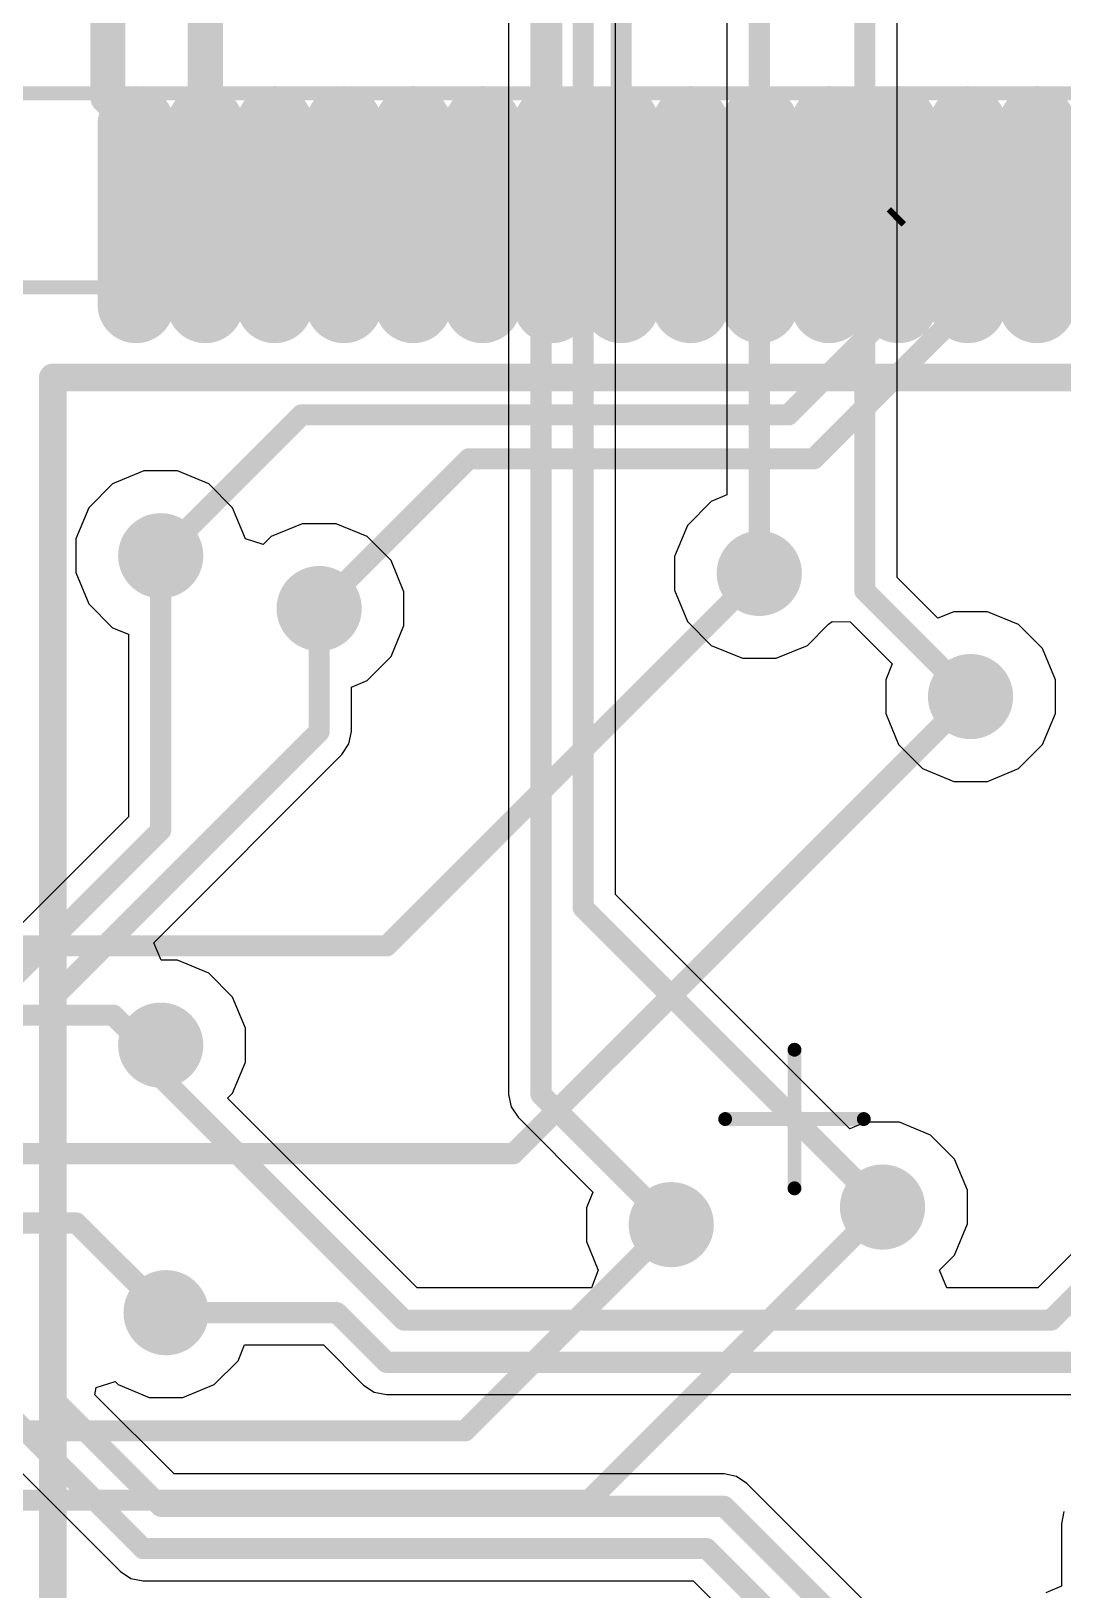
# Model space of a CAD drawing. Header units: millimetres. Extents: x -0.02 to 3.95, y -0.02 to 3.95.
# Drawn here: x 0.7882 to 1.0812, y 2.0263 to 2.469 of the extents above; entities that cross this region are included whole.
import ezdxf

# ---------------------------------------------------------------- set-up
doc = ezdxf.new("R2010")
doc.units = ezdxf.units.MM
doc.header["$MEASUREMENT"] = 0
for name, color, linetype in [('BottomLayer', 5, 'Continuous'), ('InternalPlane1', 76, 'Continuous'), ('InternalPlane2', 16, 'Continuous'), ('Mechanical13', 56, 'Continuous'), ('Mechanical15', 56, 'Continuous'), ('TopLayer', 1, 'Continuous'), ('TopOverlay', 2, 'Continuous'), ('TopPaste', 8, 'Continuous'), ('TopSolder', 216, 'Continuous'), ('ViaHoleLayer', 16, 'Continuous')]:
    doc.layers.add(name, color=color, linetype=linetype)

# ---------------------------------------------------------------- blocks, each defined once
blk = doc.blocks.new('MSP430FR59941PN_68')
at = {"layer": 'TopLayer'}
h = blk.add_hatch(color=1, dxfattribs=at)
edge = h.paths.add_edge_path()
edge.add_arc((-0.2313, 0.0689), 0.00492, 270, 450)
edge.add_line((-0.2313, 0.07382), (-0.28248, 0.07382))
edge.add_arc((-0.28248, 0.0689), 0.00492, 90, 270)
edge.add_line((-0.28248, 0.06398), (-0.2313, 0.06398))
h = blk.add_hatch(color=1, dxfattribs=at)
edge = h.paths.add_edge_path()
edge.add_arc((-0.2313, 0.04921), 0.00492, 270, 450)
edge.add_line((-0.2313, 0.05413), (-0.28248, 0.05413))
edge.add_arc((-0.28248, 0.04921), 0.00492, 90, 270)
edge.add_line((-0.28248, 0.04429), (-0.2313, 0.04429))
h = blk.add_hatch(color=1, dxfattribs=at)
edge = h.paths.add_edge_path()
edge.add_arc((-0.2313, 0.02953), 0.00492, 270, 450)
edge.add_line((-0.2313, 0.03445), (-0.28248, 0.03445))
edge.add_arc((-0.28248, 0.02953), 0.00492, 90, 270)
edge.add_line((-0.28248, 0.02461), (-0.2313, 0.02461))
h = blk.add_hatch(color=1, dxfattribs=at)
edge = h.paths.add_edge_path()
edge.add_arc((-0.2313, 0.00984), 0.00492, 270, 450)
edge.add_line((-0.2313, 0.01476), (-0.28248, 0.01476))
edge.add_arc((-0.28248, 0.00984), 0.00492, 90, 270)
edge.add_line((-0.28248, 0.00492), (-0.2313, 0.00492))
h = blk.add_hatch(color=1, dxfattribs=at)
edge = h.paths.add_edge_path()
edge.add_arc((-0.2313, -0.00984), 0.00492, 270, 450)
edge.add_line((-0.2313, -0.00492), (-0.28248, -0.00492))
edge.add_arc((-0.28248, -0.00984), 0.00492, 90, 270)
edge.add_line((-0.28248, -0.01476), (-0.2313, -0.01476))
h = blk.add_hatch(color=1, dxfattribs=at)
edge = h.paths.add_edge_path()
edge.add_arc((-0.2313, -0.02953), 0.00492, 270, 450)
edge.add_line((-0.2313, -0.02461), (-0.28248, -0.02461))
edge.add_arc((-0.28248, -0.02953), 0.00492, 90, 270)
edge.add_line((-0.28248, -0.03445), (-0.2313, -0.03445))
h = blk.add_hatch(color=1, dxfattribs=at)
edge = h.paths.add_edge_path()
edge.add_arc((-0.2313, -0.04921), 0.00492, 270, 450)
edge.add_line((-0.2313, -0.04429), (-0.28248, -0.04429))
edge.add_arc((-0.28248, -0.04921), 0.00492, 90, 270)
edge.add_line((-0.28248, -0.05413), (-0.2313, -0.05413))
h = blk.add_hatch(color=1, dxfattribs=at)
edge = h.paths.add_edge_path()
edge.add_arc((-0.2313, -0.0689), 0.00492, 270, 450)
edge.add_line((-0.2313, -0.06398), (-0.28248, -0.06398))
edge.add_arc((-0.28248, -0.0689), 0.00492, 90, 270)
edge.add_line((-0.28248, -0.07382), (-0.2313, -0.07382))
h = blk.add_hatch(color=1, dxfattribs=at)
edge = h.paths.add_edge_path()
edge.add_arc((-0.2313, -0.08858), 0.00492, 270, 450)
edge.add_line((-0.2313, -0.08366), (-0.28248, -0.08366))
edge.add_arc((-0.28248, -0.08858), 0.00492, 90, 270)
edge.add_line((-0.28248, -0.0935), (-0.2313, -0.0935))
h = blk.add_hatch(color=1, dxfattribs=at)
edge = h.paths.add_edge_path()
edge.add_arc((-0.2313, -0.10827), 0.00492, 270, 450)
edge.add_line((-0.2313, -0.10335), (-0.28248, -0.10335))
edge.add_arc((-0.28248, -0.10827), 0.00492, 90, 270)
edge.add_line((-0.28248, -0.11319), (-0.2313, -0.11319))
h = blk.add_hatch(color=1, dxfattribs=at)
edge = h.paths.add_edge_path()
edge.add_arc((-0.2313, -0.12795), 0.00492, 270, 450)
edge.add_line((-0.2313, -0.12303), (-0.28248, -0.12303))
edge.add_arc((-0.28248, -0.12795), 0.00492, 90, 270)
edge.add_line((-0.28248, -0.13287), (-0.2313, -0.13287))
h = blk.add_hatch(color=1, dxfattribs=at)
edge = h.paths.add_edge_path()
edge.add_arc((-0.2313, -0.14764), 0.00492, 270, 450)
edge.add_line((-0.2313, -0.14272), (-0.28248, -0.14272))
edge.add_arc((-0.28248, -0.14764), 0.00492, 90, 270)
edge.add_line((-0.28248, -0.15256), (-0.2313, -0.15256))
h = blk.add_hatch(color=1, dxfattribs=at)
edge = h.paths.add_edge_path()
edge.add_arc((-0.2313, -0.16732), 0.00492, 270, 450)
edge.add_line((-0.2313, -0.1624), (-0.28248, -0.1624))
edge.add_arc((-0.28248, -0.16732), 0.00492, 90, 270)
edge.add_line((-0.28248, -0.17224), (-0.2313, -0.17224))
h = blk.add_hatch(color=1, dxfattribs=at)
edge = h.paths.add_edge_path()
edge.add_arc((-0.2313, -0.18701), 0.00492, 270, 450)
edge.add_line((-0.2313, -0.18209), (-0.28248, -0.18209))
edge.add_arc((-0.28248, -0.18701), 0.00492, 90, 270)
edge.add_line((-0.28248, -0.19193), (-0.2313, -0.19193))
at = {"layer": 'TopPaste'}
h = blk.add_hatch(color=8, dxfattribs=at)
edge = h.paths.add_edge_path()
edge.add_arc((-0.2313, 0.0689), 0.00492, 270, 450)
edge.add_line((-0.2313, 0.07382), (-0.28248, 0.07382))
edge.add_arc((-0.28248, 0.0689), 0.00492, 90, 270)
edge.add_line((-0.28248, 0.06398), (-0.2313, 0.06398))
h = blk.add_hatch(color=8, dxfattribs=at)
edge = h.paths.add_edge_path()
edge.add_arc((-0.2313, 0.04921), 0.00492, 270, 450)
edge.add_line((-0.2313, 0.05413), (-0.28248, 0.05413))
edge.add_arc((-0.28248, 0.04921), 0.00492, 90, 270)
edge.add_line((-0.28248, 0.04429), (-0.2313, 0.04429))
h = blk.add_hatch(color=8, dxfattribs=at)
edge = h.paths.add_edge_path()
edge.add_arc((-0.2313, 0.02953), 0.00492, 270, 450)
edge.add_line((-0.2313, 0.03445), (-0.28248, 0.03445))
edge.add_arc((-0.28248, 0.02953), 0.00492, 90, 270)
edge.add_line((-0.28248, 0.02461), (-0.2313, 0.02461))
h = blk.add_hatch(color=8, dxfattribs=at)
edge = h.paths.add_edge_path()
edge.add_arc((-0.2313, 0.00984), 0.00492, 270, 450)
edge.add_line((-0.2313, 0.01476), (-0.28248, 0.01476))
edge.add_arc((-0.28248, 0.00984), 0.00492, 90, 270)
edge.add_line((-0.28248, 0.00492), (-0.2313, 0.00492))
h = blk.add_hatch(color=8, dxfattribs=at)
edge = h.paths.add_edge_path()
edge.add_arc((-0.2313, -0.00984), 0.00492, 270, 450)
edge.add_line((-0.2313, -0.00492), (-0.28248, -0.00492))
edge.add_arc((-0.28248, -0.00984), 0.00492, 90, 270)
edge.add_line((-0.28248, -0.01476), (-0.2313, -0.01476))
h = blk.add_hatch(color=8, dxfattribs=at)
edge = h.paths.add_edge_path()
edge.add_arc((-0.2313, -0.02953), 0.00492, 270, 450)
edge.add_line((-0.2313, -0.02461), (-0.28248, -0.02461))
edge.add_arc((-0.28248, -0.02953), 0.00492, 90, 270)
edge.add_line((-0.28248, -0.03445), (-0.2313, -0.03445))
h = blk.add_hatch(color=8, dxfattribs=at)
edge = h.paths.add_edge_path()
edge.add_arc((-0.2313, -0.04921), 0.00492, 270, 450)
edge.add_line((-0.2313, -0.04429), (-0.28248, -0.04429))
edge.add_arc((-0.28248, -0.04921), 0.00492, 90, 270)
edge.add_line((-0.28248, -0.05413), (-0.2313, -0.05413))
h = blk.add_hatch(color=8, dxfattribs=at)
edge = h.paths.add_edge_path()
edge.add_arc((-0.2313, -0.0689), 0.00492, 270, 450)
edge.add_line((-0.2313, -0.06398), (-0.28248, -0.06398))
edge.add_arc((-0.28248, -0.0689), 0.00492, 90, 270)
edge.add_line((-0.28248, -0.07382), (-0.2313, -0.07382))
h = blk.add_hatch(color=8, dxfattribs=at)
edge = h.paths.add_edge_path()
edge.add_arc((-0.2313, -0.08858), 0.00492, 270, 450)
edge.add_line((-0.2313, -0.08366), (-0.28248, -0.08366))
edge.add_arc((-0.28248, -0.08858), 0.00492, 90, 270)
edge.add_line((-0.28248, -0.0935), (-0.2313, -0.0935))
h = blk.add_hatch(color=8, dxfattribs=at)
edge = h.paths.add_edge_path()
edge.add_arc((-0.2313, -0.10827), 0.00492, 270, 450)
edge.add_line((-0.2313, -0.10335), (-0.28248, -0.10335))
edge.add_arc((-0.28248, -0.10827), 0.00492, 90, 270)
edge.add_line((-0.28248, -0.11319), (-0.2313, -0.11319))
h = blk.add_hatch(color=8, dxfattribs=at)
edge = h.paths.add_edge_path()
edge.add_arc((-0.2313, -0.12795), 0.00492, 270, 450)
edge.add_line((-0.2313, -0.12303), (-0.28248, -0.12303))
edge.add_arc((-0.28248, -0.12795), 0.00492, 90, 270)
edge.add_line((-0.28248, -0.13287), (-0.2313, -0.13287))
h = blk.add_hatch(color=8, dxfattribs=at)
edge = h.paths.add_edge_path()
edge.add_arc((-0.2313, -0.14764), 0.00492, 270, 450)
edge.add_line((-0.2313, -0.14272), (-0.28248, -0.14272))
edge.add_arc((-0.28248, -0.14764), 0.00492, 90, 270)
edge.add_line((-0.28248, -0.15256), (-0.2313, -0.15256))
h = blk.add_hatch(color=8, dxfattribs=at)
edge = h.paths.add_edge_path()
edge.add_arc((-0.2313, -0.16732), 0.00492, 270, 450)
edge.add_line((-0.2313, -0.1624), (-0.28248, -0.1624))
edge.add_arc((-0.28248, -0.16732), 0.00492, 90, 270)
edge.add_line((-0.28248, -0.17224), (-0.2313, -0.17224))
h = blk.add_hatch(color=8, dxfattribs=at)
edge = h.paths.add_edge_path()
edge.add_arc((-0.2313, -0.18701), 0.00492, 270, 450)
edge.add_line((-0.2313, -0.18209), (-0.28248, -0.18209))
edge.add_arc((-0.28248, -0.18701), 0.00492, 90, 270)
edge.add_line((-0.28248, -0.19193), (-0.2313, -0.19193))
at = {"layer": 'TopSolder'}
h = blk.add_hatch(color=216, dxfattribs=at)
edge = h.paths.add_edge_path()
edge.add_arc((-0.2313, 0.0689), 0.01092, 270, 450)
edge.add_line((-0.2313, 0.07982), (-0.28248, 0.07982))
edge.add_arc((-0.28248, 0.0689), 0.01092, 90, 270)
edge.add_line((-0.28248, 0.05798), (-0.2313, 0.05798))
h = blk.add_hatch(color=216, dxfattribs=at)
edge = h.paths.add_edge_path()
edge.add_arc((-0.2313, 0.04921), 0.01092, 270, 450)
edge.add_line((-0.2313, 0.06013), (-0.28248, 0.06013))
edge.add_arc((-0.28248, 0.04921), 0.01092, 90, 270)
edge.add_line((-0.28248, 0.03829), (-0.2313, 0.03829))
h = blk.add_hatch(color=216, dxfattribs=at)
edge = h.paths.add_edge_path()
edge.add_arc((-0.2313, 0.02953), 0.01092, 270, 450)
edge.add_line((-0.2313, 0.04045), (-0.28248, 0.04045))
edge.add_arc((-0.28248, 0.02953), 0.01092, 90, 270)
edge.add_line((-0.28248, 0.01861), (-0.2313, 0.01861))
h = blk.add_hatch(color=216, dxfattribs=at)
edge = h.paths.add_edge_path()
edge.add_arc((-0.2313, 0.00984), 0.01092, 270, 450)
edge.add_line((-0.2313, 0.02076), (-0.28248, 0.02076))
edge.add_arc((-0.28248, 0.00984), 0.01092, 90, 270)
edge.add_line((-0.28248, -0.00108), (-0.2313, -0.00108))
h = blk.add_hatch(color=216, dxfattribs=at)
edge = h.paths.add_edge_path()
edge.add_arc((-0.2313, -0.00984), 0.01092, 270, 450)
edge.add_line((-0.2313, 0.00108), (-0.28248, 0.00108))
edge.add_arc((-0.28248, -0.00984), 0.01092, 90, 270)
edge.add_line((-0.28248, -0.02076), (-0.2313, -0.02076))
h = blk.add_hatch(color=216, dxfattribs=at)
edge = h.paths.add_edge_path()
edge.add_arc((-0.2313, -0.02953), 0.01092, 270, 450)
edge.add_line((-0.2313, -0.01861), (-0.28248, -0.01861))
edge.add_arc((-0.28248, -0.02953), 0.01092, 90, 270)
edge.add_line((-0.28248, -0.04045), (-0.2313, -0.04045))
h = blk.add_hatch(color=216, dxfattribs=at)
edge = h.paths.add_edge_path()
edge.add_arc((-0.2313, -0.04921), 0.01092, 270, 450)
edge.add_line((-0.2313, -0.03829), (-0.28248, -0.03829))
edge.add_arc((-0.28248, -0.04921), 0.01092, 90, 270)
edge.add_line((-0.28248, -0.06013), (-0.2313, -0.06013))
h = blk.add_hatch(color=216, dxfattribs=at)
edge = h.paths.add_edge_path()
edge.add_arc((-0.2313, -0.0689), 0.01092, 270, 450)
edge.add_line((-0.2313, -0.05798), (-0.28248, -0.05798))
edge.add_arc((-0.28248, -0.0689), 0.01092, 90, 270)
edge.add_line((-0.28248, -0.07982), (-0.2313, -0.07982))
h = blk.add_hatch(color=216, dxfattribs=at)
edge = h.paths.add_edge_path()
edge.add_arc((-0.2313, -0.08858), 0.01092, 270, 450)
edge.add_line((-0.2313, -0.07766), (-0.28248, -0.07766))
edge.add_arc((-0.28248, -0.08858), 0.01092, 90, 270)
edge.add_line((-0.28248, -0.0995), (-0.2313, -0.0995))
h = blk.add_hatch(color=216, dxfattribs=at)
edge = h.paths.add_edge_path()
edge.add_arc((-0.2313, -0.10827), 0.01092, 270, 450)
edge.add_line((-0.2313, -0.09735), (-0.28248, -0.09735))
edge.add_arc((-0.28248, -0.10827), 0.01092, 90, 270)
edge.add_line((-0.28248, -0.11919), (-0.2313, -0.11919))
h = blk.add_hatch(color=216, dxfattribs=at)
edge = h.paths.add_edge_path()
edge.add_arc((-0.2313, -0.12795), 0.01092, 270, 450)
edge.add_line((-0.2313, -0.11703), (-0.28248, -0.11703))
edge.add_arc((-0.28248, -0.12795), 0.01092, 90, 270)
edge.add_line((-0.28248, -0.13887), (-0.2313, -0.13887))
h = blk.add_hatch(color=216, dxfattribs=at)
edge = h.paths.add_edge_path()
edge.add_arc((-0.2313, -0.14764), 0.01092, 270, 450)
edge.add_line((-0.2313, -0.13672), (-0.28248, -0.13672))
edge.add_arc((-0.28248, -0.14764), 0.01092, 90, 270)
edge.add_line((-0.28248, -0.15856), (-0.2313, -0.15856))
h = blk.add_hatch(color=216, dxfattribs=at)
edge = h.paths.add_edge_path()
edge.add_arc((-0.2313, -0.16732), 0.01092, 270, 450)
edge.add_line((-0.2313, -0.1564), (-0.28248, -0.1564))
edge.add_arc((-0.28248, -0.16732), 0.01092, 90, 270)
edge.add_line((-0.28248, -0.17824), (-0.2313, -0.17824))
h = blk.add_hatch(color=216, dxfattribs=at)
edge = h.paths.add_edge_path()
edge.add_arc((-0.2313, -0.18701), 0.01092, 270, 450)
edge.add_line((-0.2313, -0.17609), (-0.28248, -0.17609))
edge.add_arc((-0.28248, -0.18701), 0.01092, 90, 270)
edge.add_line((-0.28248, -0.19793), (-0.2313, -0.19793))
at = {"layer": 'Mechanical13', "const_width": 0.00394}
blk.add_lwpolyline([(-0.23622, -0.23622), (-0.23622, 0.23622)], dxfattribs=at)
at = {"layer": 'Mechanical15', "const_width": 0.00394}
for points in [[(-0.29134, -0.29134), (-0.29134, 0.29134)], [(0, -0.01969), (0, 0.01969)], [(0.01969, 0), (-0.01969, 0)]]:
    blk.add_lwpolyline(points, dxfattribs=at)
at = {"layer": 'Mechanical15', "const_width": 0.00197}
for points in [[(-0.00098, 0.01969, 1), (0.00098, 0.01969, 1)], [(-0.02067, 0, 1), (-0.0187, 0, 1)], [(0.0187, 0, 1), (0.02067, 0, 1)], [(-0.00098, -0.01969, 1), (0.00098, -0.01969, 1)]]:
    blk.add_lwpolyline(points, format="xyb", close=True, dxfattribs=at)
at = {"layer": 'TopOverlay', "const_width": 0.00787}
for points in [[(-0.21063, -0.21063), (-0.21063, 0.21063)], [(0.21063, -0.21063), (-0.21063, -0.21063)]]:
    blk.add_lwpolyline(points, dxfattribs=at)
at = {"layer": 'TopOverlay', "const_width": 0.00394}
blk.add_lwpolyline([(-0.2126, -0.21063, 1), (-0.20866, -0.21063, 1)], format="xyb", close=True, dxfattribs=at)
blk.add_lwpolyline([(-0.2126, -0.21063, 1), (-0.20866, -0.21063, 1)], format="xyb", close=True, dxfattribs=at)

msp = doc.modelspace()

# ---------------------------------------------------------------- hatches: boundary and pattern name
at = {"layer": 'BottomLayer'}
h = msp.add_hatch(color=5, dxfattribs=at)
edge = h.paths.add_edge_path()
edge.add_arc((0.825, 2.32), 0.0121, 0, 360)
h = msp.add_hatch(color=5, dxfattribs=at)
edge = h.paths.add_edge_path()
edge.add_arc((0.995, 2.31498), 0.0121, 0, 360)
h = msp.add_hatch(color=5, dxfattribs=at)
edge = h.paths.add_edge_path()
edge.add_arc((0.87, 2.305), 0.0121, 0, 360)
h = msp.add_hatch(color=5, dxfattribs=at)
edge = h.paths.add_edge_path()
edge.add_arc((1.055, 2.28), 0.0121, 0, 360)
h = msp.add_hatch(color=5, dxfattribs=at)
edge = h.paths.add_edge_path()
edge.add_arc((0.825, 2.18099), 0.0121, 0, 360)
h = msp.add_hatch(color=5, dxfattribs=at)
edge = h.paths.add_edge_path()
edge.add_arc((1.03, 2.135), 0.0121, 0, 360)
h = msp.add_hatch(color=5, dxfattribs=at)
edge = h.paths.add_edge_path()
edge.add_arc((0.97, 2.13), 0.0121, 0, 360)
h = msp.add_hatch(color=5, dxfattribs=at)
edge = h.paths.add_edge_path()
edge.add_arc((0.82653, 2.105), 0.0121, 0, 360)
at = {"layer": 'InternalPlane1'}
h = msp.add_hatch(color=76, dxfattribs=at)
edge = h.paths.add_edge_path()
edge.add_arc((0.825, 2.32), 0.0121, 0, 360)
h = msp.add_hatch(color=76, dxfattribs=at)
edge = h.paths.add_edge_path()
edge.add_arc((0.995, 2.31498), 0.0121, 0, 360)
h = msp.add_hatch(color=76, dxfattribs=at)
edge = h.paths.add_edge_path()
edge.add_arc((0.87, 2.305), 0.0121, 0, 360)
h = msp.add_hatch(color=76, dxfattribs=at)
edge = h.paths.add_edge_path()
edge.add_arc((1.055, 2.28), 0.0121, 0, 360)
h = msp.add_hatch(color=76, dxfattribs=at)
edge = h.paths.add_edge_path()
edge.add_arc((0.825, 2.18099), 0.0121, 0, 360)
h = msp.add_hatch(color=76, dxfattribs=at)
edge = h.paths.add_edge_path()
edge.add_arc((1.03, 2.135), 0.0121, 0, 360)
h = msp.add_hatch(color=76, dxfattribs=at)
edge = h.paths.add_edge_path()
edge.add_arc((0.97, 2.13), 0.0121, 0, 360)
h = msp.add_hatch(color=76, dxfattribs=at)
edge = h.paths.add_edge_path()
edge.add_arc((0.82653, 2.105), 0.0121, 0, 360)
at = {"layer": 'InternalPlane2'}
h = msp.add_hatch(color=16, dxfattribs=at)
edge = h.paths.add_edge_path()
edge.add_arc((0.825, 2.32), 0.0121, 0, 360)
h = msp.add_hatch(color=16, dxfattribs=at)
edge = h.paths.add_edge_path()
edge.add_arc((0.995, 2.31498), 0.0121, 0, 360)
h = msp.add_hatch(color=16, dxfattribs=at)
edge = h.paths.add_edge_path()
edge.add_arc((0.87, 2.305), 0.0121, 0, 360)
h = msp.add_hatch(color=16, dxfattribs=at)
edge = h.paths.add_edge_path()
edge.add_arc((1.055, 2.28), 0.0121, 0, 360)
h = msp.add_hatch(color=16, dxfattribs=at)
edge = h.paths.add_edge_path()
edge.add_arc((0.825, 2.18099), 0.0121, 0, 360)
h = msp.add_hatch(color=16, dxfattribs=at)
edge = h.paths.add_edge_path()
edge.add_arc((1.03, 2.135), 0.0121, 0, 360)
h = msp.add_hatch(color=16, dxfattribs=at)
edge = h.paths.add_edge_path()
edge.add_arc((0.97, 2.13), 0.0121, 0, 360)
h = msp.add_hatch(color=16, dxfattribs=at)
edge = h.paths.add_edge_path()
edge.add_arc((0.82653, 2.105), 0.0121, 0, 360)
at = {"layer": 'TopLayer'}
h = msp.add_hatch(color=1, dxfattribs=at)
edge = h.paths.add_edge_path()
edge.add_arc((0.825, 2.32), 0.0121, 0, 360)
h = msp.add_hatch(color=1, dxfattribs=at)
edge = h.paths.add_edge_path()
edge.add_arc((0.995, 2.31498), 0.0121, 0, 360)
h = msp.add_hatch(color=1, dxfattribs=at)
edge = h.paths.add_edge_path()
edge.add_arc((0.87, 2.305), 0.0121, 0, 360)
h = msp.add_hatch(color=1, dxfattribs=at)
edge = h.paths.add_edge_path()
edge.add_arc((1.055, 2.28), 0.0121, 0, 360)
h = msp.add_hatch(color=1, dxfattribs=at)
edge = h.paths.add_edge_path()
edge.add_arc((0.825, 2.18099), 0.0121, 0, 360)
h = msp.add_hatch(color=1, dxfattribs=at)
edge = h.paths.add_edge_path()
edge.add_arc((1.03, 2.135), 0.0121, 0, 360)
h = msp.add_hatch(color=1, dxfattribs=at)
edge = h.paths.add_edge_path()
edge.add_arc((0.97, 2.13), 0.0121, 0, 360)
h = msp.add_hatch(color=1, dxfattribs=at)
edge = h.paths.add_edge_path()
edge.add_arc((0.82653, 2.105), 0.0121, 0, 360)
at = {"layer": 'ViaHoleLayer'}
h = msp.add_hatch(color=16, dxfattribs=at)
edge = h.paths.add_edge_path()
edge.add_arc((0.825, 2.32), 0.0061, 0, 360)
h = msp.add_hatch(color=16, dxfattribs=at)
edge = h.paths.add_edge_path()
edge.add_arc((0.995, 2.31498), 0.0061, 0, 360)
h = msp.add_hatch(color=16, dxfattribs=at)
edge = h.paths.add_edge_path()
edge.add_arc((0.87, 2.305), 0.0061, 0, 360)
h = msp.add_hatch(color=16, dxfattribs=at)
edge = h.paths.add_edge_path()
edge.add_arc((1.055, 2.28), 0.0061, 0, 360)
h = msp.add_hatch(color=16, dxfattribs=at)
edge = h.paths.add_edge_path()
edge.add_arc((0.825, 2.18099), 0.0061, 0, 360)
h = msp.add_hatch(color=16, dxfattribs=at)
edge = h.paths.add_edge_path()
edge.add_arc((1.03, 2.135), 0.0061, 0, 360)
h = msp.add_hatch(color=16, dxfattribs=at)
edge = h.paths.add_edge_path()
edge.add_arc((0.97, 2.13), 0.0061, 0, 360)
h = msp.add_hatch(color=16, dxfattribs=at)
edge = h.paths.add_edge_path()
edge.add_arc((0.82653, 2.105), 0.0061, 0, 360)

# ---------------------------------------------------------------- linework, layer by layer
at = {"layer": 'BottomLayer'}
for p, q in [((0.92382, 2.553), (0.92382, 2.167)), ((1.03418, 2.3138), (1.03418, 2.55423)), ((0.95418, 2.2238), (0.95418, 2.54423)), ((0.98582, 2.545), (0.98582, 2.33727)), ((0.82021, 2.3441), (0.81135, 2.34043)), ((0.82979, 2.3441), (0.82021, 2.3441)), ((0.83865, 2.34043), (0.82979, 2.3441)), ((0.81135, 2.34043), (0.80457, 2.33365)), ((0.84543, 2.33365), (0.83865, 2.34043)), ((0.80457, 2.33365), (0.8009, 2.32479)), ((0.8491, 2.32479), (0.84543, 2.33365)), ((0.98135, 2.33541), (0.97457, 2.32863)), ((0.98582, 2.33727), (0.98135, 2.33541)), ((0.86521, 2.3291), (0.85635, 2.32543)), ((0.87479, 2.3291), (0.86521, 2.3291)), ((0.88365, 2.32543), (0.87479, 2.3291)), ((0.8009, 2.32479), (0.8009, 2.31521)), ((0.8541, 2.32319), (0.8491, 2.32479)), ((0.85635, 2.32543), (0.8541, 2.32319)), ((0.89043, 2.31865), (0.88365, 2.32543)), ((0.97457, 2.32863), (0.9709, 2.31977)), ((0.8941, 2.30979), (0.89043, 2.31865)), ((0.9709, 2.31977), (0.9709, 2.31018)), ((0.8009, 2.31521), (0.80457, 2.30635)), ((1.04573, 2.30225), (1.03418, 2.3138)), ((0.8941, 2.30021), (0.8941, 2.30979)), ((0.9709, 2.31018), (0.97457, 2.30132)), ((0.80457, 2.30635), (0.81135, 2.29957)), ((1.05021, 2.3041), (1.04573, 2.30225)), ((1.05979, 2.3041), (1.05021, 2.3041)), ((1.06865, 2.30043), (1.05979, 2.3041)), ((0.81135, 2.29957), (0.81582, 2.29771)), ((0.89043, 2.29135), (0.8941, 2.30021)), ((0.97457, 2.30132), (0.98135, 2.29454)), ((1.00865, 2.29454), (1.01465, 2.30054)), ((1.01465, 2.30054), (1.01566, 2.30132)), ((1.01566, 2.30132), (1.0208, 2.30122)), ((1.0208, 2.30122), (1.03275, 2.28927)), ((1.07543, 2.29365), (1.06865, 2.30043)), ((0.81582, 2.29771), (0.81582, 2.24581)), ((0.98135, 2.29454), (0.99021, 2.29088)), ((0.99979, 2.29088), (1.00865, 2.29454)), ((1.0791, 2.28479), (1.07543, 2.29365)), ((0.88365, 2.28457), (0.89043, 2.29135)), ((0.99021, 2.29088), (0.99979, 2.29088)), ((1.03275, 2.28927), (1.0309, 2.28479)), ((0.87918, 2.28271), (0.88365, 2.28457)), ((1.0309, 2.28479), (1.0309, 2.27521)), ((1.0791, 2.27521), (1.0791, 2.28479)), ((0.87918, 2.27004), (0.87918, 2.28271)), ((1.0309, 2.27521), (1.03457, 2.26635)), ((1.07543, 2.26635), (1.0791, 2.27521)), ((0.87848, 2.26653), (0.87918, 2.27004)), ((0.82303, 2.21009), (0.87649, 2.26355)), ((0.87649, 2.26355), (0.87848, 2.26653)), ((1.03457, 2.26635), (1.04135, 2.25957)), ((1.06865, 2.25957), (1.07543, 2.26635)), ((1.04135, 2.25957), (1.05021, 2.2559)), ((1.05979, 2.2559), (1.06865, 2.25957)), ((1.05021, 2.2559), (1.05979, 2.2559)), ((0.81582, 2.24581), (0.77651, 2.2065)), ((1.02073, 2.15725), (0.95418, 2.2238)), ((0.8251, 2.20509), (0.82303, 2.21009)), ((0.82979, 2.20509), (0.8251, 2.20509)), ((0.83865, 2.20142), (0.82979, 2.20509)), ((0.84543, 2.19464), (0.83865, 2.20142)), ((0.8491, 2.18578), (0.84543, 2.19464)), ((1.15051, 2.18849), (1.0741, 2.11207)), ((0.8491, 2.17619), (0.8491, 2.18578)), ((0.84543, 2.16733), (0.8491, 2.17619)), ((0.84402, 2.16592), (0.84543, 2.16733)), ((0.89787, 2.11207), (0.84402, 2.16592)), ((0.92382, 2.167), (0.92452, 2.16349)), ((0.92452, 2.16349), (0.92651, 2.16051)), ((0.92651, 2.16051), (0.94775, 2.13927)), ((1.02521, 2.1591), (1.02073, 2.15725)), ((1.03479, 2.1591), (1.02521, 2.1591)), ((1.04365, 2.15543), (1.03479, 2.1591)), ((1.05043, 2.14865), (1.04365, 2.15543)), ((1.0541, 2.13979), (1.05043, 2.14865)), ((0.94775, 2.13927), (0.9459, 2.13479)), ((1.0541, 2.13021), (1.0541, 2.13979)), ((0.9459, 2.13479), (0.9459, 2.12521)), ((1.05043, 2.12135), (1.0541, 2.13021)), ((0.9459, 2.12521), (0.94927, 2.11707)), ((1.04616, 2.11707), (1.05043, 2.12135)), ((0.94927, 2.11707), (0.94731, 2.11207)), ((1.04823, 2.11207), (1.04616, 2.11707)), ((0.94731, 2.11207), (0.89787, 2.11207)), ((1.0741, 2.11207), (1.04823, 2.11207)), ((0.84696, 2.09135), (0.84882, 2.09582)), ((0.84882, 2.09582), (0.8712, 2.09582)), ((0.8712, 2.09582), (0.88261, 2.08441)), ((0.84018, 2.08457), (0.84696, 2.09135)), ((0.80666, 2.08371), (0.81203, 2.08541)), ((0.81203, 2.08541), (0.81288, 2.08457)), ((0.80631, 2.08167), (0.80666, 2.08371)), ((0.8288, 2.05918), (0.80631, 2.08167)), ((0.81288, 2.08457), (0.82173, 2.0809)), ((0.82173, 2.0809), (0.83132, 2.0809)), ((0.83132, 2.0809), (0.84018, 2.08457)), ((0.88261, 2.08441), (0.88559, 2.08242)), ((0.88559, 2.08242), (0.8891, 2.08172)), ((0.8891, 2.08172), (1.0879, 2.08172)), ((0.77651, 2.06854), (0.81354, 2.03151)), ((0.985, 2.05918), (0.8288, 2.05918)), ((0.98851, 2.05848), (0.985, 2.05918)), ((0.99149, 2.05649), (0.98851, 2.05848)), ((1.30649, 1.74149), (0.99149, 2.05649)), ((1.08152, 2.04851), (1.08082, 2.045)), ((1.08082, 2.045), (1.08082, 2.02729)), ((0.81354, 2.03151), (0.81652, 2.02952)), ((0.81652, 2.02952), (0.82003, 2.02882)), ((0.82003, 2.02882), (0.97623, 2.02882)), ((0.97623, 2.02882), (1.27529, 1.72976)), ((1.08082, 2.02729), (1.07635, 2.02543))]:
    msp.add_line(p, q, dxfattribs=at)
at = {"layer": 'BottomLayer', "const_width": 0.006}
for points in [[(1.025, 2.31), (1.025, 2.55803)], [(0.933, 2.167), (0.933, 2.553)], [(0.945, 2.22), (0.945, 2.54803)], [(0.995, 2.31498), (0.995, 2.545)], [(0.825, 2.24201), (0.825, 2.32)], [(1.025, 2.31), (1.055, 2.28)], [(0.87, 2.27004), (0.87, 2.305)], [(0.795, 2.19504), (0.87, 2.27004)], [(0.783, 2.20001), (0.825, 2.24201)], [(0.945, 2.22), (1.03, 2.135)], [(0.795, 2.08), (0.795, 2.19504)], [(0.825, 2.17197), (0.825, 2.18099)], [(1.0779, 2.1029), (1.157, 2.182)], [(0.825, 2.17197), (0.89407, 2.1029)], [(0.933, 2.167), (0.97, 2.13)], [(0.82653, 2.105), (0.875, 2.105)], [(0.875, 2.105), (0.8891, 2.0909)], [(0.89407, 2.1029), (1.0779, 2.1029)], [(0.8891, 2.0909), (1.0879, 2.0909)], [(0.795, 2.08), (0.825, 2.05)], [(0.783, 2.07503), (0.82003, 2.038)], [(0.825, 2.05), (0.985, 2.05)], [(0.985, 2.05), (1.3, 1.735)], [(0.82003, 2.038), (0.98003, 2.038)], [(0.98003, 2.038), (1.288, 1.73003)]]:
    msp.add_lwpolyline(points, dxfattribs=at)
at = {"layer": 'BottomLayer', "const_width": 0.003}
for points in [[(0.8235, 2.32, 1), (0.8265, 2.32, 1)], [(0.9935, 2.31498, 1), (0.9965, 2.31498, 1)], [(1.0235, 2.31, 1), (1.0265, 2.31, 1)], [(1.0235, 2.31, 1), (1.0265, 2.31, 1)], [(0.8685, 2.305, 1), (0.8715, 2.305, 1)], [(1.0535, 2.28, 1), (1.0565, 2.28, 1)], [(0.8685, 2.27004, 1), (0.8715, 2.27004, 1)], [(0.8685, 2.27004, 1), (0.8715, 2.27004, 1)], [(0.8235, 2.24201, 1), (0.8265, 2.24201, 1)], [(0.8235, 2.24201, 1), (0.8265, 2.24201, 1)], [(0.9435, 2.22, 1), (0.9465, 2.22, 1)], [(0.9435, 2.22, 1), (0.9465, 2.22, 1)], [(0.7935, 2.19504, 1), (0.7965, 2.19504, 1)], [(0.7935, 2.19504, 1), (0.7965, 2.19504, 1)], [(0.8235, 2.18099, 1), (0.8265, 2.18099, 1)], [(0.8235, 2.17197, 1), (0.8265, 2.17197, 1)], [(0.8235, 2.17197, 1), (0.8265, 2.17197, 1)], [(0.9315, 2.167, 1), (0.9345, 2.167, 1)], [(0.9315, 2.167, 1), (0.9345, 2.167, 1)], [(1.0285, 2.135, 1), (1.0315, 2.135, 1)], [(0.9685, 2.13, 1), (0.9715, 2.13, 1)], [(0.82503, 2.105, 1), (0.82803, 2.105, 1)], [(0.8735, 2.105, 1), (0.8765, 2.105, 1)], [(0.8735, 2.105, 1), (0.8765, 2.105, 1)], [(0.89257, 2.1029, 1), (0.89557, 2.1029, 1)], [(0.89257, 2.1029, 1), (0.89557, 2.1029, 1)], [(1.0764, 2.1029, 1), (1.0794, 2.1029, 1)], [(1.0764, 2.1029, 1), (1.0794, 2.1029, 1)], [(0.8876, 2.0909, 1), (0.8906, 2.0909, 1)], [(0.8876, 2.0909, 1), (0.8906, 2.0909, 1)], [(0.7935, 2.08, 1), (0.7965, 2.08, 1)], [(0.7935, 2.08, 1), (0.7965, 2.08, 1)], [(0.8235, 2.05, 1), (0.8265, 2.05, 1)], [(0.8235, 2.05, 1), (0.8265, 2.05, 1)], [(0.9835, 2.05, 1), (0.9865, 2.05, 1)], [(0.9835, 2.05, 1), (0.9865, 2.05, 1)], [(0.81853, 2.038, 1), (0.82153, 2.038, 1)], [(0.81853, 2.038, 1), (0.82153, 2.038, 1)], [(0.97853, 2.038, 1), (0.98153, 2.038, 1)], [(0.97853, 2.038, 1), (0.98153, 2.038, 1)]]:
    msp.add_lwpolyline(points, format="xyb", close=True, dxfattribs=at)
at = {"layer": 'TopLayer'}
for points, const_width in [([(0.95579, 2.41689), (0.95579, 3.16429)], 0.006), ([(0.9361, 2.41689), (0.9361, 3.1489)], 0.006), ([(0.81, 2.45031), (0.81, 2.52)], 0.01), ([(0.83768, 2.41689), (0.83768, 2.51028)], 0.01), ([(0.81, 2.45031), (0.81799, 2.44232)], 0.01), ([(0.81799, 2.41689), (0.81799, 2.44232)], 0.01), ([(1.03327, 2.41564), (1.03453, 2.41689)], 0.006), ([(1.03327, 2.39004), (1.03327, 2.41564)], 0.006), ([(1.05421, 2.3913), (1.05421, 2.41689)], 0.006), ([(1.00323, 2.36), (1.03327, 2.39004)], 0.006), ([(1.01044, 2.34752), (1.05421, 2.3913)], 0.006), ([(0.825, 2.32), (0.865, 2.36)], 0.006), ([(0.865, 2.36), (1.00323, 2.36)], 0.006), ([(0.87, 2.305), (0.91252, 2.34752)], 0.006), ([(0.91252, 2.34752), (1.01044, 2.34752)], 0.006), ([(0.88923, 2.20921), (0.995, 2.31498)], 0.006), ([(0.92516, 2.15016), (1.055, 2.28)], 0.006), ([(0.74811, 2.20921), (0.88923, 2.20921)], 0.006), ([(0.74811, 2.18953), (0.81153, 2.18953)], 0.006), ([(0.81153, 2.18953), (0.82007, 2.18099)], 0.006), ([(0.82007, 2.18099), (0.825, 2.18099)], 0.006), ([(0.74811, 2.15016), (0.92516, 2.15016)], 0.006), ([(0.94673, 2.05173), (1.03, 2.135)], 0.006), ([(0.74811, 2.13047), (0.80106, 2.13047)], 0.006), ([(0.80106, 2.13047), (0.82653, 2.105)], 0.006), ([(0.91142, 2.07142), (0.97, 2.13)], 0.006), ([(0.74811, 2.07142), (0.91142, 2.07142)], 0.006), ([(0.74811, 2.05173), (0.94673, 2.05173)], 0.006)]:
    msp.add_lwpolyline(points, dxfattribs=dict(at, const_width=const_width))
for points, const_width in [([(0.8075, 2.45031, 1), (0.8125, 2.45031, 1)], 0.005), ([(0.8075, 2.45031, 1), (0.8125, 2.45031, 1)], 0.005), ([(0.81549, 2.44232, 1), (0.82049, 2.44232, 1)], 0.005), ([(0.81549, 2.44232, 1), (0.82049, 2.44232, 1)], 0.005), ([(0.81549, 2.41689, 1), (0.82049, 2.41689, 1)], 0.005), ([(0.83518, 2.41689, 1), (0.84018, 2.41689, 1)], 0.005), ([(0.9346, 2.41689, 1), (0.9376, 2.41689, 1)], 0.003), ([(0.95429, 2.41689, 1), (0.95729, 2.41689, 1)], 0.003), ([(1.03177, 2.41564, 1), (1.03477, 2.41564, 1)], 0.003), ([(1.03177, 2.41564, 1), (1.03477, 2.41564, 1)], 0.003), ([(1.03303, 2.41689, 1), (1.03603, 2.41689, 1)], 0.003), ([(1.05271, 2.41689, 1), (1.05571, 2.41689, 1)], 0.003), ([(1.03177, 2.39004, 1), (1.03477, 2.39004, 1)], 0.003), ([(1.03177, 2.39004, 1), (1.03477, 2.39004, 1)], 0.003), ([(1.05271, 2.3913, 1), (1.05571, 2.3913, 1)], 0.003), ([(1.05271, 2.3913, 1), (1.05571, 2.3913, 1)], 0.003), ([(0.8635, 2.36, 1), (0.8665, 2.36, 1)], 0.003), ([(0.8635, 2.36, 1), (0.8665, 2.36, 1)], 0.003), ([(1.00173, 2.36, 1), (1.00473, 2.36, 1)], 0.003), ([(1.00173, 2.36, 1), (1.00473, 2.36, 1)], 0.003), ([(0.91102, 2.34752, 1), (0.91402, 2.34752, 1)], 0.003), ([(0.91102, 2.34752, 1), (0.91402, 2.34752, 1)], 0.003), ([(1.00894, 2.34752, 1), (1.01194, 2.34752, 1)], 0.003), ([(1.00894, 2.34752, 1), (1.01194, 2.34752, 1)], 0.003), ([(0.8235, 2.32, 1), (0.8265, 2.32, 1)], 0.003), ([(0.9935, 2.31498, 1), (0.9965, 2.31498, 1)], 0.003), ([(0.8685, 2.305, 1), (0.8715, 2.305, 1)], 0.003), ([(1.0535, 2.28, 1), (1.0565, 2.28, 1)], 0.003), ([(0.88773, 2.20921, 1), (0.89073, 2.20921, 1)], 0.003), ([(0.88773, 2.20921, 1), (0.89073, 2.20921, 1)], 0.003), ([(0.81003, 2.18953, 1), (0.81303, 2.18953, 1)], 0.003), ([(0.81003, 2.18953, 1), (0.81303, 2.18953, 1)], 0.003), ([(0.81857, 2.18099, 1), (0.82157, 2.18099, 1)], 0.003), ([(0.81857, 2.18099, 1), (0.82157, 2.18099, 1)], 0.003), ([(0.8235, 2.18099, 1), (0.8265, 2.18099, 1)], 0.003), ([(0.92366, 2.15016, 1), (0.92666, 2.15016, 1)], 0.003), ([(0.92366, 2.15016, 1), (0.92666, 2.15016, 1)], 0.003), ([(1.0285, 2.135, 1), (1.0315, 2.135, 1)], 0.003), ([(0.79956, 2.13047, 1), (0.80256, 2.13047, 1)], 0.003), ([(0.79956, 2.13047, 1), (0.80256, 2.13047, 1)], 0.003), ([(0.9685, 2.13, 1), (0.9715, 2.13, 1)], 0.003), ([(0.82503, 2.105, 1), (0.82803, 2.105, 1)], 0.003), ([(0.90992, 2.07142, 1), (0.91292, 2.07142, 1)], 0.003), ([(0.90992, 2.07142, 1), (0.91292, 2.07142, 1)], 0.003), ([(0.94523, 2.05173, 1), (0.94823, 2.05173, 1)], 0.003), ([(0.94523, 2.05173, 1), (0.94823, 2.05173, 1)], 0.003)]:
    msp.add_lwpolyline(points, format="xyb", close=True, dxfattribs=dict(at, const_width=const_width))

# ---------------------------------------------------------------- block references
at = {"rotation": 270}
msp.add_blockref('MSP430FR59941PN_68', (1.005, 2.16), dxfattribs=at)

doc.saveas('drawing.dxf')
